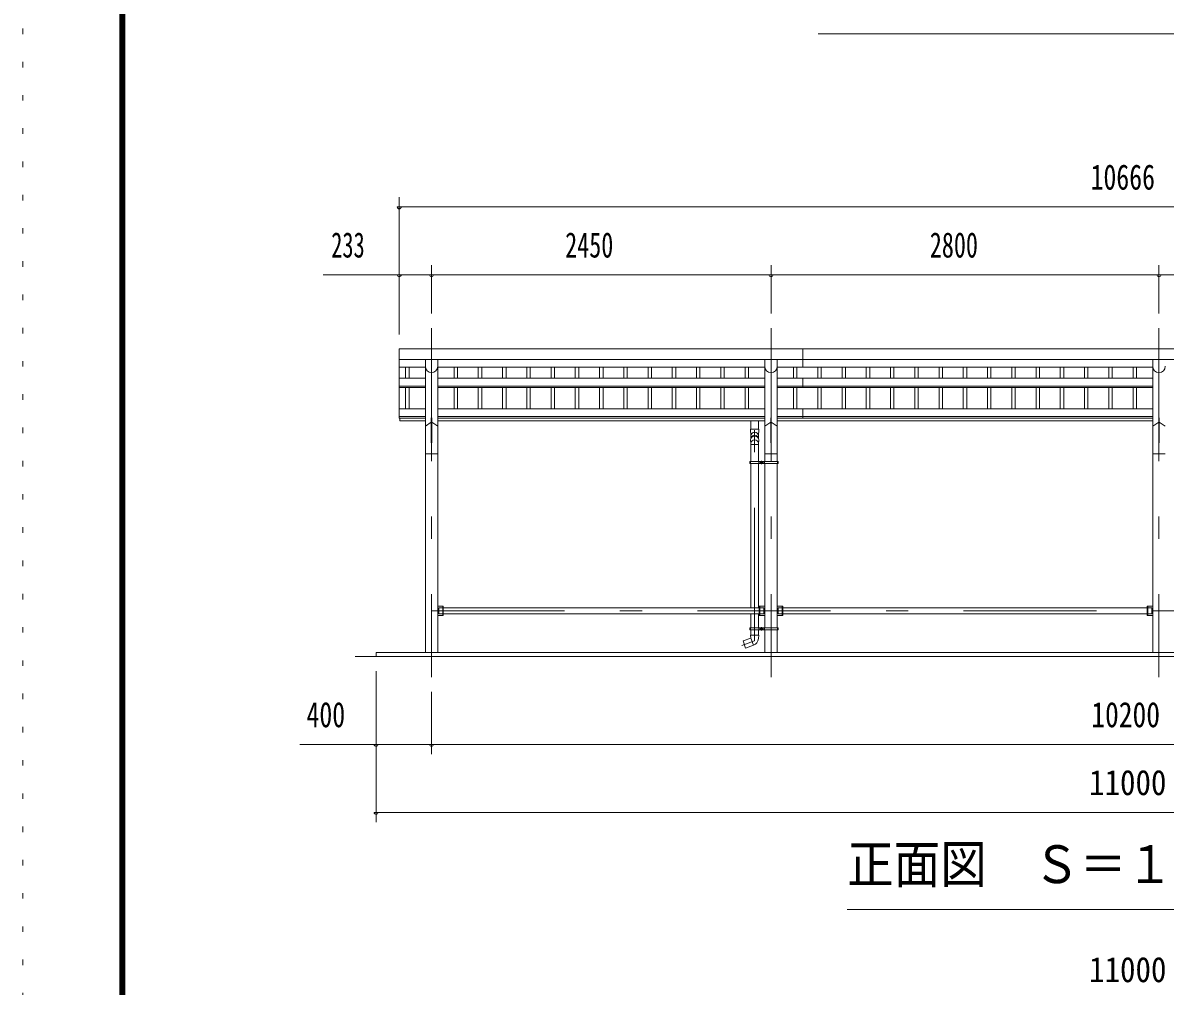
# Model space of a CAD drawing. Units: millimetres, scale not verified, with parts at other scales. Extents: x -31992 to 32005, y -14700 to 14700.
# Drawn here: x -9575 to -1331, y 748 to 7701 of the extents above; entities that cross this region are included whole.
import ezdxf
from ezdxf.enums import TextEntityAlignment as Align

# ---------------------------------------------------------------- set-up
doc = ezdxf.new("R2010")
doc.units = ezdxf.units.MM
doc.header["$LTSCALE"] = 80
doc.linetypes.add('USER3', pattern=[24, 12, -5, 2, -5])
doc.linetypes.add('USER4', pattern=[3, 0.5, -2.5])
for name, color, linetype, lineweight in [('0-2_1-07BOLD', 7, 'Continuous', 18), ('0-3_1-27CENTER', 3, 'USER3', 18), ('0-4_1-47THIN', 4, 'Continuous', 18), ('0-5_1-57DIM', 3, 'Continuous', 18), ('0-C_F-F1PAPER', 5, 'Continuous', 18), ('0-D_F-E_J_ADD', 5, 'USER4', 18)]:
    doc.layers.add(name, color=color, linetype=linetype, lineweight=lineweight)
doc.styles.add('ＭＳ ゴシック', font='')
doc.styles.get('ＭＳ ゴシック').set_extended_font_data('MS Gothic')

msp = doc.modelspace()

# ---------------------------------------------------------------- linework, layer by layer
at = {"layer": '0-2_1-07BOLD'}
for p, q in [((-6858.63, 5347.54), (-6858.63, 4848.34)), ((3807.37, 5347.54), (-6858.63, 5347.54)), ((-3945.62, 5347.54), (-3945.62, 5215.14)), ((-6858.63, 5270.39), (3807.37, 5270.39)), ((-6670.17, 5215.14), (-6858.63, 5215.14)), ((-6670.17, 5270.39), (-6670.17, 3157.54)), ((-6581.07, 5270.39), (-6581.07, 3157.54)), ((-4220.17, 5215.14), (-6581.07, 5215.14)), ((-4220.18, 5270.39), (-4220.18, 4535.54)), ((-4131.07, 5270.39), (-4131.07, 4535.54)), ((-1420.18, 5215.14), (-4131.07, 5215.14)), ((-1420.18, 5270.39), (-1420.18, 3157.54)), ((-6858.63, 5135.83), (-6670.17, 5135.83)), ((-6581.07, 5135.83), (-4220.17, 5135.83)), ((-4131.07, 5135.83), (-1420.18, 5135.83)), ((-3945.62, 5135.83), (-3945.62, 5069.9)), ((-6858.63, 5078.13), (-6670.17, 5078.13)), ((-6858.63, 5069.9), (-6670.17, 5069.9)), ((-6581.07, 5078.13), (-4220.17, 5078.13)), ((-6581.07, 5069.9), (-4220.17, 5069.9)), ((-4131.07, 5078.13), (-1420.18, 5078.13)), ((-4131.07, 5069.9), (-1420.18, 5069.9)), ((-6670.17, 4915.32), (-6858.63, 4915.32)), ((-4220.17, 4915.32), (-6581.07, 4915.32)), ((-1420.18, 4915.32), (-4131.07, 4915.32)), ((-3945.62, 4915.32), (-3945.62, 4848.34)), ((-6670.17, 4860.21), (-6858.63, 4860.21)), ((-6670.17, 4848.34), (-6858.63, 4848.34)), ((-6853.63, 4848.34), (-6853.63, 4827.54)), ((-6670.17, 4827.54), (-6853.63, 4827.54)), ((-6670.17, 4790.12), (-6627.87, 4818.06)), ((-6623.37, 4850.76), (-6627.87, 4850.76)), ((-6627.87, 4850.76), (-6627.87, 4670.12)), ((-6623.37, 4818.06), (-6581.08, 4790.12)), ((-4220.17, 4860.21), (-6581.07, 4860.21)), ((-4220.17, 4848.34), (-6581.07, 4848.34)), ((-4220.17, 4827.54), (-6581.07, 4827.54)), ((-4321.13, 4767.92), (-4321.13, 4827.54)), ((-4266.13, 4767.92), (-4266.13, 4827.54)), ((-4177.88, 4818.05), (-4220.18, 4790.12)), ((-4177.88, 4850.76), (-4173.38, 4850.76)), ((-4173.38, 4850.76), (-4173.38, 4670.12)), ((-4131.09, 4790.12), (-4173.38, 4818.05)), ((-1420.18, 4860.21), (-4131.07, 4860.21)), ((-1420.18, 4848.34), (-4131.07, 4848.34)), ((-1420.18, 4827.54), (-4131.07, 4827.54)), ((-1420.18, 4790.12), (-1377.87, 4818.06)), ((-1373.37, 4850.76), (-1373.37, 4670.12)), ((-1373.37, 4818.06), (-1331.08, 4790.12)), ((-4264.14, 4767.92), (-4323.13, 4767.92)), ((-4323.13, 4691.05), (-4321.13, 4665.21)), ((-4321.13, 4665.21), (-4321.13, 4535.54)), ((-4321.13, 4658.27), (-4266.13, 4658.27)), ((-4264.14, 4691.18), (-4266.13, 4665.21)), ((-4266.13, 4535.54), (-4266.13, 4665.21)), ((-1373.37, 4670.12), (-1377.87, 4670.12)), ((-6581.08, 4589.54), (-6670.17, 4589.54)), ((-4322.74, 4535.54), (-4322.74, 4519.54)), ((-4264.53, 4535.54), (-4264.53, 4519.54)), ((-4221.79, 4535.54), (-4221.79, 4519.54)), ((-4220.18, 4589.54), (-4131.09, 4589.54)), ((-4129.49, 4535.54), (-4129.49, 4519.54)), ((-4123.39, 4535.54), (-4123.39, 4519.54)), ((-1331.08, 4589.54), (-1420.18, 4589.54)), ((-4322.74, 4527.54), (-4328.84, 4527.54)), ((-4123.39, 4519.54), (-4328.84, 4519.54)), ((-4321.14, 4519.54), (-4321.14, 3478.89)), ((-4266.13, 4519.54), (-4266.13, 3478.89)), ((-4243.16, 4533.31), (-4248.16, 4530.43)), ((-4248.16, 4530.43), (-4248.16, 4524.65)), ((-4238.16, 4530.43), (-4243.16, 4533.31)), ((-4220.18, 4519.54), (-4220.18, 3335.54)), ((-4131.08, 4519.54), (-4131.08, 3335.54)), ((-4123.39, 4527.54), (-4129.49, 4527.54)), ((-6541.07, 3490.54), (-6581.07, 3490.54)), ((-6573.13, 3478.89), (-6573.13, 3436.19)), ((-6544.28, 3478.89), (-6573.13, 3478.89)), ((-6544.28, 3490.54), (-6544.28, 3424.54)), ((-6541.07, 3490.54), (-6541.07, 3424.54)), ((-6541.07, 3478.89), (-4260.17, 3478.89)), ((-4260.18, 3490.54), (-4260.18, 3424.54)), ((-4260.18, 3490.54), (-4220.19, 3490.54)), ((-4256.98, 3490.54), (-4256.98, 3424.54)), ((-4256.98, 3478.89), (-4228.13, 3478.89)), ((-4228.13, 3478.89), (-4228.13, 3436.19)), ((-4091.09, 3490.54), (-4131.09, 3490.54)), ((-4094.28, 3490.54), (-4094.28, 3424.54)), ((-4091.09, 3490.54), (-4091.09, 3424.54)), ((-4091.07, 3478.89), (-1460.17, 3478.89)), ((-1460.17, 3490.54), (-1460.17, 3424.54)), ((-1460.17, 3490.54), (-1420.18, 3490.54)), ((-1456.98, 3490.54), (-1456.98, 3424.54)), ((-1456.98, 3478.89), (-1428.12, 3478.89)), ((-1428.12, 3478.89), (-1428.12, 3436.19)), ((-6541.07, 3424.54), (-6581.07, 3424.54)), ((-6544.28, 3436.19), (-6573.13, 3436.19)), ((-6541.07, 3436.19), (-4260.17, 3436.19)), ((-4321.14, 3436.19), (-4321.14, 3335.54)), ((-4266.13, 3436.19), (-4266.13, 3335.54)), ((-4260.18, 3424.54), (-4220.19, 3424.54)), ((-4256.98, 3436.19), (-4228.13, 3436.19)), ((-4091.09, 3424.54), (-4131.09, 3424.54)), ((-4094.28, 3436.19), (-4123.13, 3436.19)), ((-4091.07, 3436.19), (-1460.17, 3436.19)), ((-1460.17, 3424.54), (-1420.18, 3424.54)), ((-1456.98, 3436.19), (-1428.12, 3436.19)), ((-4322.74, 3327.54), (-4328.84, 3327.54)), ((-4123.39, 3319.54), (-4328.84, 3319.54)), ((-4322.74, 3335.54), (-4322.74, 3319.54)), ((-4321.14, 3319.54), (-4321.14, 3282.63)), ((-4266.13, 3319.54), (-4266.13, 3282.63)), ((-4264.53, 3335.54), (-4264.53, 3319.54)), ((-4248.16, 3330.43), (-4248.16, 3324.65)), ((-4243.16, 3321.77), (-4248.16, 3324.65)), ((-4238.16, 3324.65), (-4243.16, 3321.77)), ((-4238.16, 3330.43), (-4238.16, 3324.65)), ((-4221.79, 3335.54), (-4221.79, 3319.54)), ((-4220.18, 3319.54), (-4220.18, 3157.54)), ((-4131.08, 3319.54), (-4131.08, 3157.54)), ((-4129.49, 3335.54), (-4129.49, 3319.54)), ((-4123.39, 3327.54), (-4129.49, 3327.54)), ((-4123.39, 3335.54), (-4123.39, 3319.54)), ((-4264.63, 3282.63), (-4322.64, 3282.63)), ((-4321.14, 3260.63), (-4302.32, 3208.95)), ((-4266.39, 3256.84), (-4264.63, 3282.63)), ((-4302.6, 3208.85), (-4358.71, 3188.43)), ((4124.37, 3127.54), (-7175.62, 3127.54))]:
    msp.add_line(p, q, dxfattribs=at)
for points in [[(-6623.37, 4850.76), (-6623.37, 4670.12), (-6627.87, 4670.12)], [(-4177.88, 4850.76), (-4177.88, 4670.12), (-4173.38, 4670.12)], [(-1373.37, 4850.76), (-1377.87, 4850.76), (-1377.87, 4670.12)], [(-4321.13, 4700.16), (-4321.13, 4718.25), (-4323.13, 4767.92)], [(-4264.14, 4767.92), (-4266.13, 4718.25), (-4266.13, 4700.15)], [(-4123.39, 4535.54), (-4328.84, 4535.54), (-4328.84, 4519.54)], [(-4238.16, 4530.43), (-4238.16, 4524.65), (-4243.16, 4521.77), (-4248.16, 4524.65)], [(-4094.28, 3478.89), (-4123.13, 3478.89), (-4123.13, 3436.19)], [(-4123.39, 3335.54), (-4328.84, 3335.54), (-4328.84, 3319.54)], [(-4238.16, 3330.43), (-4243.16, 3333.31), (-4248.16, 3330.43)], [(-4322.63, 3282.63), (-4321.14, 3260.63), (-4377.52, 3240.11), (-4358.71, 3188.43)], [(3974.38, 3157.54), (-7025.62, 3157.54), (-7025.62, 3127.54)]]:
    msp.add_lwpolyline(points, dxfattribs=at)
for centre, radius in [((-4243.16, 4527.54), 6.25), ((-4243.16, 4527.54), 4.9), ((-4243.16, 3327.54), 6.25), ((-4243.16, 3327.54), 4.9)]:
    msp.add_circle(centre, radius, dxfattribs=at)
for centre, radius, start, end in [((-6625.62, 5222.09), 44.55, 180, 0), ((-4175.62, 5222.09), 44.55, 180, 0), ((-1375.62, 5222.09), 44.55, 180, 0), ((-4293.63, 4689.34), 29.55, 3.56303, 176.43697), ((-4293.63, 4718.55), 27.55, 3.55867, 176.44133), ((-4293.63, 4697.84), 27.55, 3.55867, 176.44133), ((-4293.63, 4664.23), 27.55, 3.55867, 176.44133), ((-4321.26, 3260.59), 55, 289.83269, 356.09424)]:
    msp.add_arc(centre, radius, start, end, dxfattribs=at)
at = {"layer": '0-3_1-27CENTER'}
for p, q in [((-6625.62, 5497.54), (-6625.62, 2977.54)), ((-4175.62, 5497.54), (-4175.62, 2977.54)), ((-1375.62, 5497.54), (-1375.62, 2977.54)), ((-4293.63, 3241.38), (-4293.63, 4827.54)), ((-4243.16, 4540.04), (-4243.16, 4515.04)), ((-4230.66, 4527.54), (-4255.66, 4527.54)), ((-6625.62, 3457.54), (3574.38, 3457.54)), ((-4230.66, 3327.54), (-4255.66, 3327.54)), ((-4243.16, 3340.04), (-4243.16, 3315.04)), ((-4293.62, 3241.38), (-4386.89, 3207.43))]:
    msp.add_line(p, q, dxfattribs=at)
at = {"layer": '0-4_1-47THIN'}
for p, q in [((-6813.12, 5215.14), (-6813.12, 5135.83)), ((-6788.12, 5215.14), (-6788.12, 5135.83)), ((-6463.12, 5215.14), (-6463.12, 5135.83)), ((-6438.12, 5215.14), (-6438.12, 5135.83)), ((-6288.12, 5215.14), (-6288.12, 5135.83)), ((-6263.12, 5215.14), (-6263.12, 5135.83)), ((-6113.12, 5215.14), (-6113.12, 5135.83)), ((-6088.12, 5215.14), (-6088.12, 5135.83)), ((-5938.12, 5215.14), (-5938.12, 5135.83)), ((-5913.12, 5215.14), (-5913.12, 5135.83)), ((-5763.12, 5215.14), (-5763.12, 5135.83)), ((-5738.12, 5215.14), (-5738.12, 5135.83)), ((-5588.12, 5215.14), (-5588.12, 5135.83)), ((-5563.12, 5215.14), (-5563.12, 5135.83)), ((-5413.12, 5215.14), (-5413.12, 5135.83)), ((-5388.12, 5215.14), (-5388.12, 5135.83)), ((-5238.12, 5215.14), (-5238.12, 5135.83)), ((-5213.12, 5215.14), (-5213.12, 5135.83)), ((-5063.12, 5215.14), (-5063.12, 5135.83)), ((-5038.12, 5215.14), (-5038.12, 5135.83)), ((-4888.12, 5215.14), (-4888.12, 5135.83)), ((-4863.12, 5215.14), (-4863.12, 5135.83)), ((-4713.12, 5215.14), (-4713.12, 5135.83)), ((-4688.12, 5215.14), (-4688.12, 5135.83)), ((-4538.12, 5215.14), (-4538.12, 5135.83)), ((-4513.12, 5215.14), (-4513.12, 5135.83)), ((-4363.12, 5215.14), (-4363.12, 5135.83)), ((-4338.12, 5215.14), (-4338.12, 5135.83)), ((-4013.12, 5215.14), (-4013.12, 5135.83)), ((-3988.12, 5215.14), (-3988.12, 5135.83)), ((-3838.12, 5215.14), (-3838.12, 5135.83)), ((-3813.12, 5215.14), (-3813.12, 5135.83)), ((-3663.12, 5215.14), (-3663.12, 5135.83)), ((-3638.12, 5215.14), (-3638.12, 5135.83)), ((-3488.12, 5215.14), (-3488.12, 5135.83)), ((-3463.12, 5215.14), (-3463.12, 5135.83)), ((-3313.12, 5215.14), (-3313.12, 5135.83)), ((-3288.12, 5215.14), (-3288.12, 5135.83)), ((-3138.12, 5215.14), (-3138.12, 5135.83)), ((-3113.12, 5215.14), (-3113.12, 5135.83)), ((-2963.12, 5215.14), (-2963.12, 5135.83)), ((-2938.12, 5215.14), (-2938.12, 5135.83)), ((-2788.12, 5215.14), (-2788.12, 5135.83)), ((-2763.12, 5215.14), (-2763.12, 5135.83)), ((-2613.12, 5215.14), (-2613.12, 5135.83)), ((-2588.12, 5215.14), (-2588.12, 5135.83)), ((-2438.12, 5215.14), (-2438.12, 5135.83)), ((-2413.12, 5215.14), (-2413.12, 5135.83)), ((-2263.12, 5215.14), (-2263.12, 5135.83)), ((-2238.12, 5215.14), (-2238.12, 5135.83)), ((-2088.12, 5215.14), (-2088.12, 5135.83)), ((-2063.12, 5215.14), (-2063.12, 5135.83)), ((-1913.12, 5215.14), (-1913.12, 5135.83)), ((-1888.12, 5215.14), (-1888.12, 5135.83)), ((-1738.12, 5215.14), (-1738.12, 5135.83)), ((-1713.12, 5215.14), (-1713.12, 5135.83)), ((-1563.12, 5215.14), (-1563.12, 5135.83)), ((-1538.12, 5215.14), (-1538.12, 5135.83)), ((-6813.12, 5069.9), (-6813.12, 4915.32)), ((-6788.12, 5069.9), (-6788.12, 4915.32)), ((-6463.12, 5069.9), (-6463.12, 4915.32)), ((-6438.12, 5069.9), (-6438.12, 4915.32)), ((-6288.12, 5069.9), (-6288.12, 4915.32)), ((-6263.12, 5069.9), (-6263.12, 4915.32)), ((-6113.12, 5069.9), (-6113.12, 4915.32)), ((-6088.12, 5069.9), (-6088.12, 4915.32)), ((-5938.12, 5069.9), (-5938.12, 4915.32)), ((-5913.12, 5069.9), (-5913.12, 4915.32)), ((-5763.12, 5069.9), (-5763.12, 4915.32)), ((-5738.12, 5069.9), (-5738.12, 4915.32)), ((-5588.12, 5069.9), (-5588.12, 4915.32)), ((-5563.12, 5069.9), (-5563.12, 4915.32)), ((-5413.12, 5069.9), (-5413.12, 4915.32)), ((-5388.12, 5069.9), (-5388.12, 4915.32)), ((-5238.12, 5069.9), (-5238.12, 4915.32)), ((-5213.12, 5069.9), (-5213.12, 4915.32)), ((-5063.12, 5069.9), (-5063.12, 4915.32)), ((-5038.12, 5069.9), (-5038.12, 4915.32)), ((-4888.12, 5069.9), (-4888.12, 4915.32)), ((-4863.12, 5069.9), (-4863.12, 4915.32)), ((-4713.12, 5069.9), (-4713.12, 4915.32)), ((-4688.12, 5069.9), (-4688.12, 4915.32)), ((-4538.12, 5069.9), (-4538.12, 4915.32)), ((-4513.12, 5069.9), (-4513.12, 4915.32)), ((-4363.12, 5069.9), (-4363.12, 4915.32)), ((-4338.12, 5069.9), (-4338.12, 4915.32)), ((-4013.12, 5069.9), (-4013.12, 4915.32)), ((-3988.12, 5069.9), (-3988.12, 4915.32)), ((-3838.12, 5069.9), (-3838.12, 4915.32)), ((-3813.12, 5069.9), (-3813.12, 4915.32)), ((-3663.12, 5069.9), (-3663.12, 4915.32)), ((-3638.12, 5069.9), (-3638.12, 4915.32)), ((-3488.12, 5069.9), (-3488.12, 4915.32)), ((-3463.12, 5069.9), (-3463.12, 4915.32)), ((-3313.12, 5069.9), (-3313.12, 4915.32)), ((-3288.12, 5069.9), (-3288.12, 4915.32)), ((-3138.12, 5069.9), (-3138.12, 4915.32)), ((-3113.12, 5069.9), (-3113.12, 4915.32)), ((-2963.12, 5069.9), (-2963.12, 4915.32)), ((-2938.12, 5069.9), (-2938.12, 4915.32)), ((-2788.12, 5069.9), (-2788.12, 4915.32)), ((-2763.12, 5069.9), (-2763.12, 4915.32)), ((-2613.12, 5069.9), (-2613.12, 4915.32)), ((-2588.12, 5069.9), (-2588.12, 4915.32)), ((-2438.12, 5069.9), (-2438.12, 4915.32)), ((-2413.12, 5069.9), (-2413.12, 4915.32)), ((-2263.12, 5069.9), (-2263.12, 4915.32)), ((-2238.12, 5069.9), (-2238.12, 4915.32)), ((-2088.12, 5069.9), (-2088.12, 4915.32)), ((-2063.12, 5069.9), (-2063.12, 4915.32)), ((-1913.12, 5069.9), (-1913.12, 4915.32)), ((-1888.12, 5069.9), (-1888.12, 4915.32)), ((-1738.12, 5069.9), (-1738.12, 4915.32)), ((-1713.12, 5069.9), (-1713.12, 4915.32)), ((-1563.12, 5069.9), (-1563.12, 4915.32)), ((-1538.12, 5069.9), (-1538.12, 4915.32))]:
    msp.add_line(p, q, dxfattribs=at)
at = {"layer": '0-5_1-57DIM'}
for p, q in [((-3835.62, 7622.54), (784.38, 7622.54)), ((-6858.63, 5452.54), (-6858.63, 6442.54)), ((-6844.63, 6372.54), (-6872.63, 6372.54)), ((-6858.63, 6372.54), (3807.37, 6372.54)), ((-6625.63, 5602.54), (-6625.63, 5952.54)), ((-4175.63, 5602.54), (-4175.63, 5952.54)), ((-1375.63, 5602.54), (-1375.63, 5952.54)), ((-7408.13, 5882.54), (4356.87, 5882.54)), ((-6844.63, 5882.54), (-6872.63, 5882.54)), ((-6611.63, 5882.54), (-6639.63, 5882.54)), ((-4161.63, 5882.54), (-4189.63, 5882.54)), ((-1361.63, 5882.54), (-1389.63, 5882.54)), ((-7025.62, 3022.54), (-7025.62, 1932.54)), ((-6625.62, 2872.54), (-6625.62, 2422.54)), ((4523.88, 2492.54), (-7575.12, 2492.54)), ((-7011.62, 2492.54), (-7039.62, 2492.54)), ((-6611.62, 2492.54), (-6639.62, 2492.54)), ((-7011.62, 2002.54), (-7039.62, 2002.54)), ((-7025.62, 2002.54), (3974.38, 2002.54)), ((-3625.62, 1302.54), (574.38, 1302.54))]:
    msp.add_line(p, q, dxfattribs=at)
for centre in [(-6858.63, 6372.54), (-6858.63, 5882.54), (-6625.63, 5882.54), (-4175.63, 5882.54), (-1375.63, 5882.54), (-7025.62, 2492.54), (-6625.62, 2492.54), (-7025.62, 2002.54)]:
    msp.add_arc(centre, 14, 180, 0, dxfattribs=at)
at = {"layer": '0-C_F-F1PAPER'}
for p, q in [((-8875.08, 14140), (-8875.08, -14000)), ((-8871.58, 14136.5), (-8871.58, -13996.5)), ((-8868.08, 14133), (-8868.08, -13993)), ((-8864.58, 14129.5), (-8864.58, -13989.5)), ((-8861.08, 14126), (-8861.08, -13986)), ((-8857.58, 14122.5), (-8857.58, -13982.5)), ((-8854.08, 14119), (-8854.08, -13979)), ((-8850.58, 14115.5), (-8850.58, -13975.5)), ((-8847.08, 14112), (-8847.08, -13972)), ((-8843.58, 14108.5), (-8843.58, -13968.5)), ((-8840.08, 14105), (-8840.08, -13965))]:
    msp.add_line(p, q, dxfattribs=at)
at = {"layer": '0-D_F-E_J_ADD'}
msp.add_lwpolyline([(-9575.08, -14700), (-9575.08, 14700), (32004.92, 14700)], dxfattribs=at)

# ---------------------------------------------------------------- texts
at = {"layer": '0-5_1-57DIM', "color": 7, "style": 'ＭＳ ゴシック'}
for s, height, width, p in [('10666', 182.3, 0.75, (-1869.51, 6442.54)), ('233', 182.3, 0.65, (-7349.57, 5952.54)), ('2450', 182.3, 0.7, (-5661.04, 5952.54)), ('2800', 182.3, 0.7, (-3029.41, 5952.54)), ('400', 182.3, 0.75, (-7528.05, 2562.54)), ('10200', 182.3, 0.8, (-1864.05, 2562.54)), ('11000', 182.3, 0.9, (-1879.89, 2072.54)), ('正面図\u3000Ｓ＝１／７０', 273.5, 0.9, (-3625.62, 1409.85)), ('11000', 182.3, 0.9, (-1879.89, 722.54))]:
    msp.add_text(s, height=height, dxfattribs=dict(at, width=width)).set_placement(p, align=Align.BOTTOM_LEFT)

doc.saveas('drawing.dxf')
